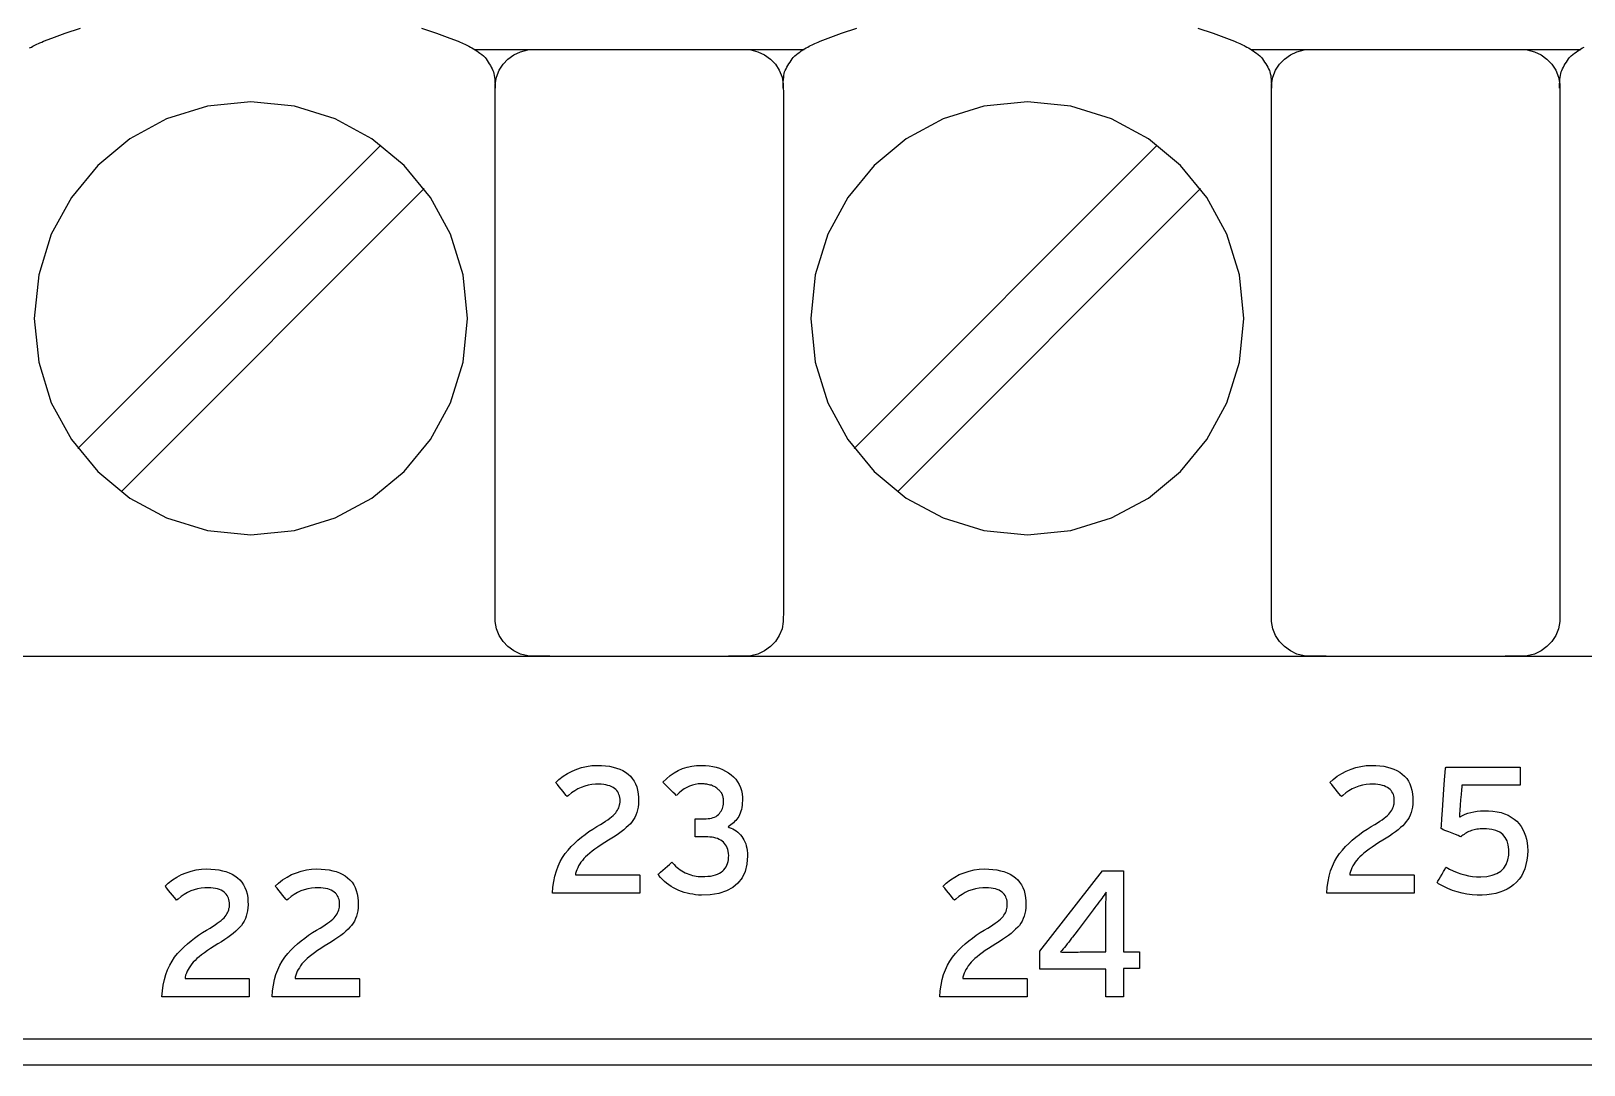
# Model space of a CAD drawing. Extents: x 1 to 47.7, y 0.2 to 33.4.
# Drawn here: x 33.705 to 34.905, y 13.384 to 14.183 of the extents above; entities that cross this region are included whole.
import ezdxf

# ---------------------------------------------------------------- set-up
doc = ezdxf.new("R2010")
doc.units = 0
doc.header["$MEASUREMENT"] = 0
doc.layers.add('6_0____DWG', color=7, linetype='CONTINUOUS')

msp = doc.modelspace()

# ---------------------------------------------------------------- linework, layer by layer
at = {"layer": '6_0____DWG'}
for points in [[(33.7039, 14.1695), (33.7052, 14.1702), (33.7063, 14.1708), (33.7074, 14.1713), (33.7085, 14.1719), (33.7095, 14.1724), (33.7106, 14.1729), (33.7118, 14.1734), (33.7132, 14.174), (33.7147, 14.1746), (33.721, 14.1771), (33.7313, 14.1809), (33.7431, 14.1847)], [(34.0066, 14.1847), (34.0184, 14.1809), (34.0287, 14.1771), (34.035, 14.1746), (34.0365, 14.174), (34.0378, 14.1734), (34.039, 14.1729), (34.0401, 14.1724), (34.0412, 14.1719), (34.0423, 14.1713), (34.0433, 14.1708), (34.0445, 14.1702), (34.0457, 14.1695), (34.047, 14.1688), (34.0482, 14.168), (34.0494, 14.1672), (34.0507, 14.1663), (34.0519, 14.1654), (34.0532, 14.1644), (34.0545, 14.1634), (34.0558, 14.1622), (34.0566, 14.161), (34.0574, 14.1597), (34.0582, 14.1584), (34.0591, 14.1572), (34.0599, 14.1559), (34.0606, 14.1546), (34.0613, 14.1534), (34.0619, 14.1521), (34.0623, 14.151), (34.0626, 14.1497), (34.0629, 14.1482), (34.0631, 14.1467), (34.0633, 14.145), (34.0634, 14.1433), (34.0635, 14.1416), (34.0635, 14.1399), (34.0635, 14.1384)], [(34.2862, 14.1384), (34.2862, 14.1399), (34.2862, 14.1416), (34.2863, 14.1433), (34.2864, 14.145), (34.2866, 14.1467), (34.2868, 14.1482), (34.287, 14.1497), (34.2873, 14.151), (34.2878, 14.1521), (34.2884, 14.1534), (34.289, 14.1546), (34.2898, 14.1559), (34.2906, 14.1572), (34.2915, 14.1584), (34.2923, 14.1597), (34.2931, 14.161), (34.2939, 14.1622), (34.2951, 14.1634), (34.2965, 14.1644), (34.2977, 14.1654), (34.299, 14.1663), (34.3002, 14.1672), (34.3015, 14.168), (34.3027, 14.1688), (34.3039, 14.1695), (34.3052, 14.1702), (34.3063, 14.1708), (34.3074, 14.1713), (34.3085, 14.1719), (34.3095, 14.1724), (34.3107, 14.1729), (34.3119, 14.1734), (34.3132, 14.174), (34.3147, 14.1746), (34.321, 14.1771), (34.3313, 14.1809), (34.3431, 14.1847)], [(34.6066, 14.1847), (34.6184, 14.1809), (34.6287, 14.1771), (34.635, 14.1746), (34.6365, 14.174), (34.6378, 14.1734), (34.639, 14.1729), (34.6401, 14.1724), (34.6412, 14.1719), (34.6423, 14.1713), (34.6433, 14.1708), (34.6445, 14.1702), (34.6458, 14.1695), (34.647, 14.1688), (34.6482, 14.168), (34.6494, 14.1672), (34.6507, 14.1663), (34.6519, 14.1654), (34.6532, 14.1644), (34.6545, 14.1634), (34.6558, 14.1622), (34.6566, 14.161), (34.6574, 14.1597), (34.6582, 14.1584), (34.6591, 14.1572), (34.6599, 14.1559), (34.6606, 14.1546), (34.6613, 14.1534), (34.6619, 14.1521), (34.6623, 14.151), (34.6626, 14.1497), (34.6629, 14.1482), (34.6631, 14.1467), (34.6633, 14.145), (34.6634, 14.1433), (34.6635, 14.1416), (34.6635, 14.1399), (34.6635, 14.1384)], [(34.0477, 14.1683), (34.3025, 14.1683)], [(34.1059, 13.6996), (34.1054, 13.6996), (34.1041, 13.6996), (34.1021, 13.6996), (34.0999, 13.6996), (34.0977, 13.6996), (34.0957, 13.6996), (34.0943, 13.6996), (34.0936, 13.6996), (34.0888, 13.6999), (34.0832, 13.7013), (34.0781, 13.7037), (34.0735, 13.707), (34.0697, 13.711), (34.0667, 13.7157), (34.0647, 13.7208), (34.0636, 13.7265), (34.0635, 13.7351), (34.0635, 13.7696), (34.0635, 13.8264), (34.0635, 13.8966), (34.0635, 13.9713), (34.0635, 14.0415), (34.0635, 14.0983), (34.0635, 14.1328), (34.0636, 14.1414), (34.0647, 14.147), (34.0667, 14.1522), (34.0697, 14.1569), (34.0735, 14.1609), (34.0781, 14.1641), (34.0832, 14.1665), (34.0888, 14.168), (34.0936, 14.1683), (34.0943, 14.1683), (34.0957, 14.1683), (34.0977, 14.1683), (34.0999, 14.1683), (34.1021, 14.1683), (34.1041, 14.1683), (34.1054, 14.1683), (34.1059, 14.1683)], [(34.244, 14.1683), (34.2445, 14.1683), (34.2459, 14.1683), (34.2478, 14.1683), (34.25, 14.1683), (34.2522, 14.1683), (34.2542, 14.1683), (34.2557, 14.1683), (34.2564, 14.1683), (34.2611, 14.168), (34.2667, 14.1665), (34.2718, 14.1641), (34.2764, 14.1609), (34.2802, 14.1569), (34.2832, 14.1522), (34.2853, 14.147), (34.2863, 14.1414), (34.2864, 14.1328), (34.2864, 14.0983), (34.2864, 14.0415), (34.2864, 13.9713), (34.2864, 13.8966), (34.2864, 13.8264), (34.2864, 13.7696), (34.2864, 13.7351), (34.2863, 13.7265), (34.2853, 13.7208), (34.2832, 13.7157), (34.2802, 13.711), (34.2764, 13.707), (34.2718, 13.7037), (34.2667, 13.7013), (34.2611, 13.6999), (34.2564, 13.6996), (34.2557, 13.6996), (34.2542, 13.6996), (34.2522, 13.6996), (34.25, 13.6996), (34.2478, 13.6996), (34.2459, 13.6996), (34.2445, 13.6996), (34.244, 13.6996)], [(34.6477, 14.1683), (34.9025, 14.1683)], [(34.7059, 13.6996), (34.7054, 13.6996), (34.704, 13.6996), (34.7021, 13.6996), (34.6999, 13.6996), (34.6977, 13.6996), (34.6957, 13.6996), (34.6942, 13.6996), (34.6935, 13.6996), (34.6888, 13.6999), (34.6832, 13.7013), (34.6781, 13.7037), (34.6735, 13.707), (34.6697, 13.711), (34.6667, 13.7157), (34.6646, 13.7208), (34.6636, 13.7265), (34.6635, 13.7351), (34.6635, 13.7696), (34.6635, 13.8264), (34.6635, 13.8966), (34.6635, 13.9713), (34.6635, 14.0415), (34.6635, 14.0983), (34.6635, 14.1328), (34.6636, 14.1414), (34.6646, 14.147), (34.6667, 14.1522), (34.6697, 14.1569), (34.6735, 14.1609), (34.6781, 14.1641), (34.6832, 14.1665), (34.6888, 14.168), (34.6935, 14.1683), (34.6942, 14.1683), (34.6957, 14.1683), (34.6977, 14.1683), (34.6999, 14.1683), (34.7021, 14.1683), (34.704, 14.1683), (34.7054, 14.1683), (34.7059, 14.1683)], [(34.844, 14.1683), (34.8445, 14.1683), (34.8459, 14.1683), (34.8478, 14.1683), (34.85, 14.1683), (34.8522, 14.1683), (34.8542, 14.1683), (34.8557, 14.1683), (34.8564, 14.1683), (34.8611, 14.168), (34.8667, 14.1665), (34.8718, 14.1641), (34.8764, 14.1609), (34.8802, 14.1569), (34.8832, 14.1522), (34.8852, 14.147), (34.8863, 14.1414), (34.8864, 14.1328), (34.8864, 14.0983), (34.8864, 14.0415), (34.8864, 13.9713), (34.8864, 13.8966), (34.8864, 13.8264), (34.8864, 13.7696), (34.8864, 13.7351), (34.8863, 13.7265), (34.8852, 13.7208), (34.8832, 13.7157), (34.8802, 13.711), (34.8764, 13.707), (34.8718, 13.7037), (34.8667, 13.7013), (34.8611, 13.6999), (34.8564, 13.6996), (34.8557, 13.6996), (34.8542, 13.6996), (34.8522, 13.6996), (34.85, 13.6996), (34.8478, 13.6996), (34.8459, 13.6996), (34.8445, 13.6996), (34.844, 13.6996)], [(34.8861, 14.1384), (34.8862, 14.1399), (34.8862, 14.1416), (34.8863, 14.1433), (34.8864, 14.145), (34.8866, 14.1467), (34.8868, 14.1482), (34.887, 14.1497), (34.8873, 14.151), (34.8878, 14.1521), (34.8884, 14.1534), (34.8891, 14.1546), (34.8898, 14.1559), (34.8906, 14.1572), (34.8915, 14.1584), (34.8923, 14.1597), (34.8931, 14.161), (34.8939, 14.1622), (34.8951, 14.1634), (34.8965, 14.1644), (34.8977, 14.1654), (34.899, 14.1663), (34.9002, 14.1672), (34.9015, 14.168), (34.9027, 14.1688), (34.9039, 14.1695), (34.9052, 14.1702)], [(33.7411, 13.8601), (33.9753, 14.0944)], [(34.3411, 13.8601), (34.5753, 14.0944)], [(33.7745, 13.8267), (34.0088, 14.061)], [(34.3745, 13.8267), (34.6088, 14.061)], [(32.2935, 13.6996), (37.2746, 13.6996)], [(34.5491, 13.4584), (34.5491, 13.4365), (34.5355, 13.4365), (34.5355, 13.4579), (34.4845, 13.4579), (34.4845, 13.4718), (34.533, 13.5337), (34.5491, 13.5337), (34.5491, 13.4712), (34.5616, 13.4712), (34.5616, 13.4584), (34.5491, 13.4584)], [(35.7056, 13.4039), (35.6414, 13.4039), (35.5761, 13.4039), (35.5096, 13.4039), (35.442, 13.4039), (35.3734, 13.4039), (35.3037, 13.4039), (35.2331, 13.4039), (35.1614, 13.4039), (35.0888, 13.4039), (35.0152, 13.4039), (34.8653, 13.4039), (34.712, 13.4039), (34.5554, 13.4039), (34.3958, 13.4039), (34.2333, 13.4039), (34.0682, 13.4039), (33.9005, 13.4039), (33.7307, 13.4039), (33.5587, 13.4039)], [(33.6777, 13.3839), (33.8015, 13.3839), (33.9242, 13.3839), (34.046, 13.3839), (34.1667, 13.3839), (34.2862, 13.3839), (34.4045, 13.3839), (34.5216, 13.3839), (34.6373, 13.3839), (34.7516, 13.3839), (34.8645, 13.3839), (34.9758, 13.3839), (35.0855, 13.3839), (35.1936, 13.3839), (35.2999, 13.3839), (35.4045, 13.3839), (35.5072, 13.3839), (35.608, 13.3839), (35.7068, 13.3839)]]:
    msp.add_lwpolyline(points, dxfattribs=at)
for points in [[(33.7075, 13.9604), (33.7109, 13.9267), (33.7206, 13.8953), (33.7361, 13.8669), (33.7565, 13.8422), (33.7813, 13.8218), (33.8097, 13.8064), (33.8412, 13.7967), (33.8749, 13.7933), (33.9086, 13.7967), (33.94, 13.8064), (33.9684, 13.8218), (33.9932, 13.8422), (34.0136, 13.8669), (34.029, 13.8953), (34.0388, 13.9267), (34.0422, 13.9604), (34.0388, 13.9941), (34.029, 14.0255), (34.0136, 14.0539), (33.9932, 14.0787), (33.9684, 14.0992), (33.94, 14.1146), (33.9086, 14.1244), (33.8749, 14.1278), (33.8412, 14.1244), (33.8097, 14.1146), (33.7813, 14.0992), (33.7565, 14.0787), (33.7361, 14.0539), (33.7206, 14.0255), (33.7109, 13.9941)], [(34.3075, 13.9604), (34.3109, 13.9267), (34.3206, 13.8953), (34.3361, 13.8669), (34.3565, 13.8422), (34.3813, 13.8218), (34.4097, 13.8064), (34.4412, 13.7967), (34.4749, 13.7933), (34.5086, 13.7967), (34.54, 13.8064), (34.5684, 13.8218), (34.5932, 13.8422), (34.6136, 13.8669), (34.629, 13.8953), (34.6388, 13.9267), (34.6422, 13.9604), (34.6388, 13.9941), (34.629, 14.0255), (34.6136, 14.0539), (34.5932, 14.0787), (34.5684, 14.0992), (34.54, 14.1146), (34.5086, 14.1244), (34.4749, 14.1278), (34.4412, 14.1244), (34.4097, 14.1146), (34.3813, 14.0992), (34.3565, 14.0787), (34.3361, 14.0539), (34.3206, 14.0255), (34.3109, 13.9941)], [(34.1079, 13.5166), (34.1083, 13.5212), (34.1089, 13.5257), (34.1098, 13.5298), (34.1109, 13.5338), (34.1123, 13.5375), (34.1138, 13.541), (34.1157, 13.5442), (34.1177, 13.5472), (34.12, 13.5499), (34.1224, 13.5525), (34.125, 13.555), (34.1276, 13.5574), (34.1304, 13.5598), (34.1332, 13.562), (34.1361, 13.5641), (34.1392, 13.5661), (34.1423, 13.5681), (34.1451, 13.5697), (34.1471, 13.5709), (34.149, 13.5722), (34.1507, 13.5733), (34.1522, 13.5745), (34.1536, 13.5756), (34.1548, 13.5766), (34.1559, 13.5777), (34.1568, 13.5786), (34.1575, 13.5796), (34.1581, 13.5806), (34.1586, 13.5816), (34.1591, 13.5826), (34.1594, 13.5836), (34.1597, 13.5847), (34.1599, 13.5857), (34.1601, 13.5868), (34.1601, 13.5879), (34.1601, 13.5892), (34.1599, 13.5905), (34.1597, 13.5917), (34.1593, 13.5928), (34.1589, 13.5939), (34.1583, 13.5949), (34.1576, 13.5958), (34.1568, 13.5966), (34.1559, 13.5974), (34.1549, 13.5982), (34.1537, 13.5988), (34.1523, 13.5994), (34.1508, 13.5998), (34.1492, 13.6002), (34.1475, 13.6005), (34.1456, 13.6007), (34.1435, 13.6008), (34.1411, 13.6008), (34.1383, 13.6005), (34.1355, 13.6), (34.1328, 13.5993), (34.1301, 13.5983), (34.1276, 13.5971), (34.1251, 13.5956), (34.1227, 13.594), (34.1203, 13.592), (34.1192, 13.5912), (34.1186, 13.592), (34.1175, 13.5934), (34.1161, 13.5951), (34.1146, 13.5969), (34.1131, 13.5988), (34.1118, 13.6004), (34.1108, 13.6016), (34.1104, 13.6021), (34.1128, 13.6043), (34.1161, 13.6069), (34.1195, 13.6091), (34.123, 13.6109), (34.1267, 13.6124), (34.1304, 13.6137), (34.1343, 13.6145), (34.1384, 13.6151), (34.1425, 13.6153), (34.1458, 13.6152), (34.149, 13.615), (34.1519, 13.6146), (34.1548, 13.614), (34.1574, 13.6132), (34.1599, 13.6123), (34.1622, 13.6113), (34.1643, 13.61), (34.1663, 13.6086), (34.1681, 13.6069), (34.1696, 13.6051), (34.171, 13.6031), (34.1721, 13.6009), (34.173, 13.5986), (34.1737, 13.5961), (34.1742, 13.5933), (34.1744, 13.5905), (34.1745, 13.5877), (34.1743, 13.5853), (34.1741, 13.5831), (34.1736, 13.5809), (34.1731, 13.5789), (34.1724, 13.5769), (34.1715, 13.5751), (34.1705, 13.5734), (34.1694, 13.5718), (34.1681, 13.5702), (34.1665, 13.5687), (34.1649, 13.5672), (34.163, 13.5656), (34.161, 13.564), (34.1588, 13.5624), (34.1564, 13.5607), (34.1539, 13.5591), (34.1512, 13.5574), (34.1483, 13.5556), (34.1455, 13.5539), (34.143, 13.5522), (34.1407, 13.5506), (34.1386, 13.549), (34.1367, 13.5475), (34.135, 13.546), (34.1334, 13.5446), (34.1321, 13.5433), (34.131, 13.5419), (34.1299, 13.5405), (34.129, 13.5391), (34.1281, 13.5377), (34.1274, 13.5362), (34.1268, 13.5347), (34.1262, 13.5332), (34.1258, 13.5317), (34.1258, 13.5307), (34.1287, 13.5307), (34.1343, 13.5307), (34.1417, 13.5307), (34.15, 13.5307), (34.1584, 13.5307), (34.166, 13.5307), (34.1718, 13.5307), (34.1751, 13.5307), (34.1754, 13.5305), (34.1754, 13.5295), (34.1754, 13.5278), (34.1754, 13.5256), (34.1754, 13.5232), (34.1754, 13.5209), (34.1754, 13.5188), (34.1754, 13.5173), (34.1754, 13.5166), (34.1739, 13.5166), (34.1683, 13.5166), (34.1594, 13.5166), (34.1487, 13.5166), (34.1372, 13.5166), (34.1262, 13.5166), (34.1168, 13.5166), (34.1103, 13.5166)], [(34.2587, 13.5454), (34.2581, 13.539), (34.2567, 13.5333), (34.2544, 13.5284), (34.2512, 13.5243), (34.2472, 13.5209), (34.2423, 13.5183), (34.2365, 13.5164), (34.2298, 13.5153), (34.2231, 13.515), (34.2208, 13.5151), (34.2185, 13.5153), (34.2163, 13.5157), (34.2141, 13.5161), (34.2119, 13.5166), (34.2098, 13.5172), (34.2076, 13.5179), (34.2055, 13.5187), (34.2034, 13.5196), (34.2014, 13.5207), (34.1995, 13.5218), (34.1977, 13.523), (34.196, 13.5242), (34.1944, 13.5256), (34.1929, 13.527), (34.1915, 13.5286), (34.1902, 13.5302), (34.1896, 13.5312), (34.1903, 13.5318), (34.1915, 13.5329), (34.1931, 13.5343), (34.1949, 13.5358), (34.1967, 13.5374), (34.1983, 13.5388), (34.1995, 13.5399), (34.2002, 13.5405), (34.2009, 13.5398), (34.202, 13.5386), (34.2031, 13.5375), (34.2042, 13.5365), (34.2054, 13.5355), (34.2067, 13.5346), (34.2079, 13.5338), (34.2092, 13.533), (34.2105, 13.5324), (34.2119, 13.5317), (34.2133, 13.5312), (34.2147, 13.5307), (34.2161, 13.5303), (34.2176, 13.53), (34.219, 13.5297), (34.2204, 13.5295), (34.2218, 13.5294), (34.2232, 13.5294), (34.2256, 13.5294), (34.2279, 13.5296), (34.23, 13.5298), (34.232, 13.5302), (34.2338, 13.5307), (34.2355, 13.5313), (34.237, 13.532), (34.2383, 13.5328), (34.2395, 13.5337), (34.2404, 13.5347), (34.2413, 13.5358), (34.2421, 13.5369), (34.2427, 13.5382), (34.2432, 13.5395), (34.2436, 13.5409), (34.2439, 13.5424), (34.244, 13.544), (34.2441, 13.5457), (34.244, 13.5473), (34.2437, 13.5489), (34.2434, 13.5503), (34.243, 13.5516), (34.2424, 13.5529), (34.2417, 13.554), (34.2409, 13.555), (34.24, 13.556), (34.239, 13.5568), (34.2379, 13.5575), (34.2367, 13.5581), (34.2354, 13.5587), (34.2341, 13.5591), (34.2327, 13.5595), (34.2312, 13.5598), (34.2296, 13.5599), (34.2279, 13.56), (34.2269, 13.5601), (34.2264, 13.5601), (34.2253, 13.5601), (34.224, 13.5601), (34.2226, 13.5601), (34.2211, 13.5601), (34.2198, 13.5601), (34.2188, 13.5601), (34.2182, 13.5601), (34.2182, 13.5602), (34.2182, 13.5612), (34.2182, 13.5629), (34.2182, 13.5651), (34.2182, 13.5674), (34.2182, 13.5698), (34.2182, 13.5718), (34.2182, 13.5733), (34.2182, 13.5741), (34.2183, 13.5741), (34.219, 13.5741), (34.2201, 13.5741), (34.2215, 13.5741), (34.2229, 13.5741), (34.2243, 13.5741), (34.2256, 13.5741), (34.2265, 13.5741), (34.2268, 13.5741), (34.2281, 13.5742), (34.2295, 13.5743), (34.2308, 13.5746), (34.2321, 13.5749), (34.2332, 13.5754), (34.2343, 13.5759), (34.2352, 13.5766), (34.2361, 13.5773), (34.2369, 13.5782), (34.2376, 13.5791), (34.2382, 13.58), (34.2387, 13.581), (34.2392, 13.582), (34.2395, 13.583), (34.2398, 13.5841), (34.24, 13.5853), (34.2401, 13.5865), (34.2401, 13.5876), (34.2401, 13.5881), (34.2401, 13.5886), (34.2401, 13.589), (34.24, 13.5895), (34.2399, 13.5901), (34.2398, 13.5906), (34.2397, 13.5911), (34.2396, 13.5916), (34.2394, 13.5922), (34.2392, 13.5927), (34.2389, 13.5932), (34.2387, 13.5937), (34.2383, 13.5942), (34.238, 13.5947), (34.2376, 13.5952), (34.2372, 13.5956), (34.2368, 13.5961), (34.2363, 13.5965), (34.2358, 13.597), (34.2353, 13.5974), (34.2348, 13.5978), (34.2342, 13.5982), (34.2335, 13.5986), (34.2329, 13.5989), (34.2322, 13.5993), (34.2315, 13.5996), (34.2307, 13.5999), (34.2298, 13.6001), (34.229, 13.6003), (34.228, 13.6005), (34.2271, 13.6007), (34.226, 13.6008), (34.225, 13.6009), (34.2239, 13.6009), (34.2227, 13.6009), (34.2206, 13.6009), (34.2183, 13.6006), (34.216, 13.6), (34.2138, 13.5993), (34.2117, 13.5983), (34.2096, 13.5971), (34.2077, 13.5957), (34.2058, 13.594), (34.204, 13.5922), (34.2035, 13.5921), (34.2026, 13.593), (34.2012, 13.5944), (34.1996, 13.596), (34.1978, 13.5978), (34.1961, 13.5994), (34.1947, 13.6008), (34.1937, 13.6018), (34.1933, 13.6022), (34.196, 13.6049), (34.1989, 13.6074), (34.2019, 13.6095), (34.2051, 13.6113), (34.2084, 13.6128), (34.2119, 13.6139), (34.2155, 13.6147), (34.2193, 13.6152), (34.223, 13.6153), (34.2261, 13.6152), (34.229, 13.6149), (34.2318, 13.6145), (34.2344, 13.6138), (34.237, 13.613), (34.2394, 13.6121), (34.2417, 13.6109), (34.244, 13.6096), (34.246, 13.6081), (34.2479, 13.6064), (34.2496, 13.6046), (34.251, 13.6026), (34.2522, 13.6005), (34.2532, 13.5982), (34.2539, 13.5958), (34.2544, 13.5933), (34.2547, 13.5905), (34.2548, 13.5881), (34.2546, 13.5862), (34.2545, 13.5845), (34.2542, 13.5828), (34.2539, 13.5812), (34.2535, 13.5798), (34.253, 13.5784), (34.2524, 13.5771), (34.2518, 13.5759), (34.2511, 13.5748), (34.2503, 13.5737), (34.2495, 13.5727), (34.2486, 13.5718), (34.2477, 13.5709), (34.2468, 13.57), (34.2458, 13.5693), (34.2447, 13.5685), (34.2437, 13.5679), (34.2444, 13.5674), (34.2459, 13.5668), (34.2473, 13.5662), (34.2486, 13.5655), (34.2499, 13.5646), (34.2511, 13.5637), (34.2522, 13.5627), (34.2533, 13.5616), (34.2542, 13.5603), (34.2551, 13.559), (34.2559, 13.5577), (34.2566, 13.5562), (34.2572, 13.5546), (34.2577, 13.553), (34.2581, 13.5512), (34.2584, 13.5494), (34.2586, 13.5475)], [(34.7062, 13.5166), (34.7066, 13.5212), (34.7073, 13.5257), (34.7081, 13.5298), (34.7092, 13.5338), (34.7106, 13.5375), (34.7122, 13.541), (34.714, 13.5442), (34.716, 13.5472), (34.7183, 13.5499), (34.7208, 13.5525), (34.7233, 13.555), (34.7259, 13.5574), (34.7287, 13.5598), (34.7315, 13.562), (34.7345, 13.5641), (34.7375, 13.5661), (34.7406, 13.5681), (34.7434, 13.5697), (34.7454, 13.5709), (34.7473, 13.5722), (34.749, 13.5733), (34.7505, 13.5745), (34.7519, 13.5756), (34.7531, 13.5766), (34.7542, 13.5777), (34.7551, 13.5786), (34.7558, 13.5796), (34.7564, 13.5806), (34.757, 13.5816), (34.7574, 13.5826), (34.7578, 13.5836), (34.7581, 13.5847), (34.7583, 13.5857), (34.7584, 13.5868), (34.7584, 13.5879), (34.7584, 13.5892), (34.7583, 13.5905), (34.758, 13.5917), (34.7577, 13.5928), (34.7572, 13.5939), (34.7566, 13.5949), (34.7559, 13.5958), (34.7552, 13.5966), (34.7543, 13.5974), (34.7532, 13.5982), (34.752, 13.5988), (34.7507, 13.5994), (34.7492, 13.5998), (34.7476, 13.6002), (34.7458, 13.6005), (34.7439, 13.6007), (34.7418, 13.6008), (34.7394, 13.6008), (34.7366, 13.6005), (34.7338, 13.6), (34.7311, 13.5993), (34.7285, 13.5983), (34.7259, 13.5971), (34.7234, 13.5956), (34.721, 13.594), (34.7187, 13.592), (34.7176, 13.5912), (34.7169, 13.592), (34.7158, 13.5934), (34.7144, 13.5951), (34.7129, 13.5969), (34.7114, 13.5988), (34.7101, 13.6004), (34.7091, 13.6016), (34.7087, 13.6021), (34.7111, 13.6043), (34.7144, 13.6069), (34.7178, 13.6091), (34.7213, 13.6109), (34.725, 13.6124), (34.7288, 13.6137), (34.7327, 13.6145), (34.7367, 13.6151), (34.7408, 13.6153), (34.7441, 13.6152), (34.7473, 13.615), (34.7503, 13.6146), (34.7531, 13.614), (34.7557, 13.6132), (34.7582, 13.6123), (34.7605, 13.6113), (34.7627, 13.61), (34.7646, 13.6086), (34.7664, 13.6069), (34.768, 13.6051), (34.7693, 13.6031), (34.7704, 13.6009), (34.7713, 13.5986), (34.772, 13.5961), (34.7725, 13.5933), (34.7728, 13.5905), (34.7728, 13.5877), (34.7727, 13.5853), (34.7724, 13.5831), (34.772, 13.5809), (34.7714, 13.5789), (34.7707, 13.5769), (34.7698, 13.5751), (34.7688, 13.5734), (34.7677, 13.5718), (34.7664, 13.5702), (34.7649, 13.5687), (34.7632, 13.5672), (34.7613, 13.5656), (34.7593, 13.564), (34.7571, 13.5624), (34.7547, 13.5607), (34.7522, 13.5591), (34.7495, 13.5574), (34.7466, 13.5556), (34.7439, 13.5539), (34.7413, 13.5522), (34.739, 13.5506), (34.7369, 13.549), (34.735, 13.5475), (34.7333, 13.546), (34.7318, 13.5446), (34.7305, 13.5433), (34.7293, 13.5419), (34.7282, 13.5405), (34.7273, 13.5391), (34.7265, 13.5377), (34.7257, 13.5362), (34.7251, 13.5347), (34.7246, 13.5332), (34.7241, 13.5317), (34.7241, 13.5307), (34.727, 13.5307), (34.7326, 13.5307), (34.74, 13.5307), (34.7484, 13.5307), (34.7568, 13.5307), (34.7643, 13.5307), (34.7702, 13.5307), (34.7734, 13.5307), (34.7738, 13.5305), (34.7738, 13.5295), (34.7738, 13.5278), (34.7738, 13.5256), (34.7738, 13.5232), (34.7738, 13.5209), (34.7738, 13.5188), (34.7738, 13.5173), (34.7738, 13.5166), (34.7723, 13.5166), (34.7666, 13.5166), (34.7578, 13.5166), (34.747, 13.5166), (34.7355, 13.5166), (34.7245, 13.5166), (34.7152, 13.5166), (34.7087, 13.5166)], [(34.8615, 13.5496), (34.8613, 13.5457), (34.8609, 13.542), (34.8602, 13.5386), (34.8592, 13.5354), (34.858, 13.5325), (34.8566, 13.5298), (34.8548, 13.5273), (34.8529, 13.5251), (34.8506, 13.5231), (34.8482, 13.5213), (34.8456, 13.5197), (34.8428, 13.5184), (34.8399, 13.5173), (34.8368, 13.5164), (34.8335, 13.5157), (34.83, 13.5153), (34.8264, 13.515), (34.8225, 13.515), (34.8185, 13.5153), (34.8146, 13.5158), (34.8108, 13.5165), (34.807, 13.5175), (34.8033, 13.5187), (34.7997, 13.5202), (34.7962, 13.5219), (34.7927, 13.5239), (34.7916, 13.5248), (34.7922, 13.5258), (34.793, 13.5273), (34.7941, 13.5292), (34.7953, 13.5312), (34.7964, 13.5332), (34.7974, 13.5349), (34.7981, 13.5361), (34.7984, 13.5366), (34.801, 13.5352), (34.8039, 13.5338), (34.8069, 13.5326), (34.8099, 13.5315), (34.8129, 13.5307), (34.8159, 13.53), (34.8189, 13.5295), (34.822, 13.5292), (34.8253, 13.5291), (34.83, 13.5295), (34.8341, 13.5304), (34.8377, 13.5317), (34.8407, 13.5336), (34.8431, 13.536), (34.845, 13.5388), (34.8462, 13.5422), (34.8469, 13.546), (34.847, 13.5502), (34.8465, 13.5538), (34.8456, 13.5569), (34.8441, 13.5596), (34.8422, 13.5618), (34.8399, 13.5636), (34.837, 13.5649), (34.8337, 13.5658), (34.8298, 13.5662), (34.8273, 13.5663), (34.826, 13.5662), (34.8247, 13.5662), (34.8235, 13.566), (34.8223, 13.5659), (34.8212, 13.5657), (34.8201, 13.5655), (34.819, 13.5652), (34.818, 13.5649), (34.817, 13.5645), (34.816, 13.5641), (34.8151, 13.5636), (34.8141, 13.5631), (34.8132, 13.5626), (34.8123, 13.562), (34.8115, 13.5614), (34.8106, 13.5608), (34.8098, 13.5602), (34.8092, 13.5604), (34.8078, 13.561), (34.8057, 13.5618), (34.8032, 13.5628), (34.8007, 13.5639), (34.7983, 13.5648), (34.7963, 13.5656), (34.7951, 13.5662), (34.7947, 13.5664), (34.7949, 13.5688), (34.7952, 13.5739), (34.7957, 13.5808), (34.7963, 13.5887), (34.7968, 13.5967), (34.7973, 13.604), (34.7977, 13.6098), (34.7979, 13.6132), (34.7984, 13.6138), (34.8021, 13.6138), (34.8089, 13.6138), (34.8177, 13.6138), (34.8274, 13.6138), (34.8371, 13.6138), (34.8457, 13.6138), (34.8522, 13.6138), (34.8556, 13.6138), (34.8558, 13.6135), (34.8558, 13.6124), (34.8558, 13.6107), (34.8558, 13.6085), (34.8558, 13.6062), (34.8558, 13.6039), (34.8558, 13.6019), (34.8558, 13.6005), (34.8558, 13.5999), (34.8545, 13.5999), (34.8504, 13.5999), (34.8443, 13.5999), (34.837, 13.5999), (34.8293, 13.5999), (34.822, 13.5999), (34.8159, 13.5999), (34.8119, 13.5999), (34.8106, 13.5999), (34.8105, 13.5988), (34.8103, 13.5963), (34.81, 13.5928), (34.8097, 13.5887), (34.8094, 13.5846), (34.8091, 13.5807), (34.8089, 13.5776), (34.8088, 13.5756), (34.8093, 13.5756), (34.8112, 13.5766), (34.8132, 13.5775), (34.8153, 13.5783), (34.8176, 13.5789), (34.8199, 13.5794), (34.8224, 13.5798), (34.825, 13.5801), (34.8278, 13.5802), (34.8311, 13.5802), (34.8346, 13.5799), (34.8378, 13.5795), (34.8409, 13.5788), (34.8437, 13.5779), (34.8464, 13.5767), (34.8488, 13.5754), (34.851, 13.5738), (34.853, 13.5721), (34.8548, 13.5701), (34.8564, 13.568), (34.8577, 13.5658), (34.8588, 13.5634), (34.8598, 13.5609), (34.8605, 13.5583), (34.861, 13.5555), (34.8613, 13.5526)], [(33.8061, 13.4365), (33.8065, 13.4412), (33.8071, 13.4456), (33.808, 13.4498), (33.8091, 13.4537), (33.8105, 13.4574), (33.8121, 13.4609), (33.8139, 13.4641), (33.8159, 13.4671), (33.8182, 13.4699), (33.8206, 13.4725), (33.8232, 13.475), (33.8258, 13.4774), (33.8286, 13.4797), (33.8314, 13.4819), (33.8343, 13.4841), (33.8374, 13.4861), (33.8405, 13.488), (33.8433, 13.4896), (33.8453, 13.4909), (33.8472, 13.4921), (33.8489, 13.4933), (33.8504, 13.4944), (33.8518, 13.4955), (33.853, 13.4966), (33.8541, 13.4976), (33.855, 13.4986), (33.8557, 13.4995), (33.8563, 13.5005), (33.8568, 13.5015), (33.8573, 13.5025), (33.8577, 13.5036), (33.8579, 13.5046), (33.8582, 13.5057), (33.8583, 13.5068), (33.8583, 13.5079), (33.8583, 13.5092), (33.8581, 13.5104), (33.8579, 13.5116), (33.8575, 13.5128), (33.8571, 13.5138), (33.8565, 13.5148), (33.8558, 13.5157), (33.855, 13.5166), (33.8542, 13.5174), (33.8531, 13.5181), (33.8519, 13.5188), (33.8505, 13.5193), (33.8491, 13.5198), (33.8474, 13.5202), (33.8457, 13.5204), (33.8438, 13.5206), (33.8417, 13.5207), (33.8393, 13.5207), (33.8365, 13.5205), (33.8337, 13.52), (33.831, 13.5192), (33.8284, 13.5183), (33.8258, 13.517), (33.8233, 13.5156), (33.8209, 13.5139), (33.8186, 13.512), (33.8174, 13.5112), (33.8168, 13.512), (33.8157, 13.5133), (33.8143, 13.515), (33.8128, 13.5169), (33.8113, 13.5187), (33.81, 13.5203), (33.809, 13.5215), (33.8086, 13.5221), (33.811, 13.5243), (33.8143, 13.5268), (33.8177, 13.529), (33.8212, 13.5309), (33.8249, 13.5324), (33.8287, 13.5336), (33.8325, 13.5345), (33.8366, 13.535), (33.8407, 13.5353), (33.844, 13.5352), (33.8472, 13.5349), (33.8502, 13.5345), (33.853, 13.5339), (33.8556, 13.5332), (33.8581, 13.5323), (33.8604, 13.5312), (33.8625, 13.53), (33.8645, 13.5285), (33.8663, 13.5269), (33.8678, 13.5251), (33.8692, 13.5231), (33.8703, 13.5209), (33.8712, 13.5185), (33.8719, 13.516), (33.8724, 13.5133), (33.8726, 13.5104), (33.8727, 13.5076), (33.8725, 13.5053), (33.8723, 13.503), (33.8718, 13.5009), (33.8713, 13.4988), (33.8706, 13.4969), (33.8697, 13.495), (33.8687, 13.4933), (33.8676, 13.4917), (33.8663, 13.4902), (33.8647, 13.4887), (33.8631, 13.4871), (33.8612, 13.4855), (33.8592, 13.4839), (33.857, 13.4823), (33.8546, 13.4807), (33.8521, 13.479), (33.8494, 13.4773), (33.8465, 13.4756), (33.8437, 13.4738), (33.8412, 13.4722), (33.8389, 13.4705), (33.8368, 13.469), (33.8349, 13.4675), (33.8332, 13.466), (33.8317, 13.4646), (33.8303, 13.4632), (33.8292, 13.4619), (33.8281, 13.4605), (33.8272, 13.459), (33.8263, 13.4576), (33.8256, 13.4562), (33.825, 13.4547), (33.8244, 13.4532), (33.824, 13.4516), (33.824, 13.4506), (33.8269, 13.4506), (33.8325, 13.4506), (33.8399, 13.4506), (33.8482, 13.4506), (33.8566, 13.4506), (33.8642, 13.4506), (33.87, 13.4506), (33.8733, 13.4506), (33.8736, 13.4505), (33.8736, 13.4495), (33.8736, 13.4477), (33.8736, 13.4456), (33.8736, 13.4432), (33.8736, 13.4408), (33.8736, 13.4388), (33.8736, 13.4373), (33.8736, 13.4366), (33.8721, 13.4365), (33.8665, 13.4365), (33.8576, 13.4365), (33.8469, 13.4365), (33.8354, 13.4365), (33.8244, 13.4365), (33.815, 13.4365), (33.8085, 13.4365)], [(33.8912, 13.4365), (33.8916, 13.4412), (33.8923, 13.4456), (33.8931, 13.4498), (33.8942, 13.4537), (33.8956, 13.4574), (33.8972, 13.4609), (33.899, 13.4641), (33.901, 13.4671), (33.9033, 13.4699), (33.9058, 13.4725), (33.9083, 13.475), (33.9109, 13.4774), (33.9137, 13.4797), (33.9165, 13.4819), (33.9194, 13.4841), (33.9225, 13.4861), (33.9256, 13.488), (33.9284, 13.4896), (33.9304, 13.4909), (33.9323, 13.4921), (33.934, 13.4933), (33.9355, 13.4944), (33.9369, 13.4955), (33.9381, 13.4966), (33.9392, 13.4976), (33.9401, 13.4986), (33.9408, 13.4995), (33.9414, 13.5005), (33.9419, 13.5015), (33.9424, 13.5025), (33.9428, 13.5036), (33.9431, 13.5046), (33.9433, 13.5057), (33.9434, 13.5068), (33.9434, 13.5079), (33.9434, 13.5092), (33.9433, 13.5104), (33.943, 13.5116), (33.9426, 13.5128), (33.9422, 13.5138), (33.9416, 13.5148), (33.9409, 13.5157), (33.9402, 13.5166), (33.9393, 13.5174), (33.9382, 13.5181), (33.937, 13.5188), (33.9357, 13.5193), (33.9342, 13.5198), (33.9325, 13.5202), (33.9308, 13.5204), (33.9289, 13.5206), (33.9268, 13.5207), (33.9244, 13.5207), (33.9216, 13.5205), (33.9188, 13.52), (33.9161, 13.5192), (33.9135, 13.5183), (33.9109, 13.517), (33.9084, 13.5156), (33.906, 13.5139), (33.9037, 13.512), (33.9026, 13.5112), (33.9019, 13.512), (33.9008, 13.5133), (33.8994, 13.515), (33.8979, 13.5169), (33.8964, 13.5187), (33.8951, 13.5203), (33.8941, 13.5215), (33.8937, 13.5221), (33.8961, 13.5243), (33.8994, 13.5268), (33.9028, 13.529), (33.9063, 13.5309), (33.91, 13.5324), (33.9138, 13.5336), (33.9177, 13.5345), (33.9217, 13.535), (33.9258, 13.5353), (33.9291, 13.5352), (33.9323, 13.5349), (33.9353, 13.5345), (33.9381, 13.5339), (33.9407, 13.5332), (33.9432, 13.5323), (33.9455, 13.5312), (33.9477, 13.53), (33.9496, 13.5285), (33.9514, 13.5269), (33.953, 13.5251), (33.9543, 13.5231), (33.9554, 13.5209), (33.9563, 13.5185), (33.957, 13.516), (33.9575, 13.5133), (33.9578, 13.5104), (33.9578, 13.5076), (33.9577, 13.5053), (33.9574, 13.503), (33.957, 13.5009), (33.9564, 13.4988), (33.9557, 13.4969), (33.9548, 13.495), (33.9538, 13.4933), (33.9527, 13.4917), (33.9514, 13.4902), (33.9499, 13.4887), (33.9482, 13.4871), (33.9463, 13.4855), (33.9443, 13.4839), (33.9421, 13.4823), (33.9397, 13.4807), (33.9372, 13.479), (33.9345, 13.4773), (33.9316, 13.4756), (33.9289, 13.4738), (33.9263, 13.4722), (33.924, 13.4705), (33.9219, 13.469), (33.92, 13.4675), (33.9183, 13.466), (33.9168, 13.4646), (33.9155, 13.4632), (33.9143, 13.4619), (33.9132, 13.4605), (33.9123, 13.459), (33.9114, 13.4576), (33.9107, 13.4562), (33.9101, 13.4547), (33.9095, 13.4532), (33.9091, 13.4516), (33.9091, 13.4506), (33.912, 13.4506), (33.9176, 13.4506), (33.925, 13.4506), (33.9334, 13.4506), (33.9418, 13.4506), (33.9493, 13.4506), (33.9552, 13.4506), (33.9584, 13.4506), (33.9588, 13.4505), (33.9588, 13.4495), (33.9588, 13.4477), (33.9588, 13.4456), (33.9588, 13.4432), (33.9588, 13.4408), (33.9588, 13.4388), (33.9588, 13.4373), (33.9588, 13.4366), (33.9573, 13.4365), (33.9516, 13.4365), (33.9428, 13.4365), (33.932, 13.4365), (33.9205, 13.4365), (33.9095, 13.4365), (33.9001, 13.4365), (33.8937, 13.4365)], [(34.4072, 13.4365), (34.4076, 13.4412), (34.4082, 13.4456), (34.4091, 13.4498), (34.4102, 13.4537), (34.4116, 13.4574), (34.4132, 13.4609), (34.415, 13.4641), (34.417, 13.4671), (34.4193, 13.4699), (34.4217, 13.4725), (34.4243, 13.475), (34.4269, 13.4774), (34.4297, 13.4797), (34.4325, 13.4819), (34.4354, 13.4841), (34.4385, 13.4861), (34.4416, 13.488), (34.4444, 13.4896), (34.4464, 13.4909), (34.4483, 13.4921), (34.45, 13.4933), (34.4515, 13.4944), (34.4529, 13.4955), (34.4541, 13.4966), (34.4552, 13.4976), (34.4561, 13.4986), (34.4568, 13.4995), (34.4574, 13.5005), (34.4579, 13.5015), (34.4584, 13.5025), (34.4588, 13.5036), (34.459, 13.5046), (34.4593, 13.5057), (34.4594, 13.5068), (34.4594, 13.5079), (34.4594, 13.5092), (34.4592, 13.5104), (34.459, 13.5116), (34.4586, 13.5128), (34.4582, 13.5138), (34.4576, 13.5148), (34.4569, 13.5157), (34.4561, 13.5166), (34.4553, 13.5174), (34.4542, 13.5181), (34.453, 13.5188), (34.4516, 13.5193), (34.4502, 13.5198), (34.4485, 13.5202), (34.4468, 13.5204), (34.4449, 13.5206), (34.4428, 13.5207), (34.4404, 13.5207), (34.4376, 13.5205), (34.4348, 13.52), (34.4321, 13.5192), (34.4295, 13.5183), (34.4269, 13.517), (34.4244, 13.5156), (34.422, 13.5139), (34.4197, 13.512), (34.4185, 13.5112), (34.4179, 13.512), (34.4168, 13.5133), (34.4154, 13.515), (34.4139, 13.5169), (34.4124, 13.5187), (34.4111, 13.5203), (34.4101, 13.5215), (34.4097, 13.5221), (34.4121, 13.5243), (34.4154, 13.5268), (34.4188, 13.529), (34.4223, 13.5309), (34.426, 13.5324), (34.4298, 13.5336), (34.4337, 13.5345), (34.4377, 13.535), (34.4418, 13.5353), (34.4451, 13.5352), (34.4483, 13.5349), (34.4513, 13.5345), (34.4541, 13.5339), (34.4567, 13.5332), (34.4592, 13.5323), (34.4615, 13.5312), (34.4636, 13.53), (34.4656, 13.5285), (34.4674, 13.5269), (34.4689, 13.5251), (34.4703, 13.5231), (34.4714, 13.5209), (34.4723, 13.5185), (34.473, 13.516), (34.4735, 13.5133), (34.4737, 13.5104), (34.4738, 13.5076), (34.4736, 13.5053), (34.4734, 13.503), (34.4729, 13.5009), (34.4724, 13.4988), (34.4717, 13.4969), (34.4708, 13.495), (34.4698, 13.4933), (34.4687, 13.4917), (34.4674, 13.4902), (34.4658, 13.4887), (34.4642, 13.4871), (34.4623, 13.4855), (34.4603, 13.4839), (34.4581, 13.4823), (34.4557, 13.4807), (34.4532, 13.479), (34.4505, 13.4773), (34.4476, 13.4756), (34.4448, 13.4738), (34.4423, 13.4722), (34.44, 13.4705), (34.4379, 13.469), (34.436, 13.4675), (34.4343, 13.466), (34.4328, 13.4646), (34.4315, 13.4632), (34.4303, 13.4619), (34.4292, 13.4605), (34.4283, 13.459), (34.4274, 13.4576), (34.4267, 13.4562), (34.4261, 13.4547), (34.4255, 13.4532), (34.4251, 13.4516), (34.4251, 13.4506), (34.428, 13.4506), (34.4336, 13.4506), (34.441, 13.4506), (34.4493, 13.4506), (34.4577, 13.4506), (34.4653, 13.4506), (34.4711, 13.4506), (34.4744, 13.4506), (34.4747, 13.4505), (34.4747, 13.4495), (34.4747, 13.4477), (34.4747, 13.4456), (34.4747, 13.4432), (34.4747, 13.4408), (34.4747, 13.4388), (34.4747, 13.4373), (34.4747, 13.4366), (34.4732, 13.4365), (34.4676, 13.4365), (34.4587, 13.4365), (34.448, 13.4365), (34.4365, 13.4365), (34.4255, 13.4365), (34.4161, 13.4365), (34.4096, 13.4365)], [(34.5358, 13.5173), (34.5351, 13.5162), (34.5342, 13.515), (34.5333, 13.5138), (34.5323, 13.5124), (34.5313, 13.5111), (34.5302, 13.5096), (34.5291, 13.5081), (34.5279, 13.5065), (34.5271, 13.5055), (34.5257, 13.5036), (34.5233, 13.5005), (34.5204, 13.4966), (34.5172, 13.4923), (34.5141, 13.4883), (34.5115, 13.4849), (34.5098, 13.4826), (34.5091, 13.4817), (34.5079, 13.4802), (34.5068, 13.4787), (34.5057, 13.4773), (34.5046, 13.476), (34.5036, 13.4747), (34.5026, 13.4735), (34.5016, 13.4724), (34.5006, 13.4713), (34.5015, 13.471), (34.5031, 13.471), (34.5048, 13.471), (34.5065, 13.4711), (34.5083, 13.4711), (34.5102, 13.4711), (34.5121, 13.4711), (34.5141, 13.4711), (34.5156, 13.4712), (34.5168, 13.4712), (34.5192, 13.4712), (34.5223, 13.4712), (34.5258, 13.4712), (34.5292, 13.4712), (34.5323, 13.4712), (34.5345, 13.4712), (34.5354, 13.4712), (34.5355, 13.472), (34.5355, 13.4747), (34.5355, 13.4787), (34.5355, 13.4836), (34.5355, 13.4886), (34.5355, 13.4932), (34.5355, 13.497), (34.5355, 13.4992), (34.5355, 13.5006), (34.5355, 13.503), (34.5355, 13.5053), (34.5356, 13.5075), (34.5356, 13.5097), (34.5357, 13.5117), (34.5357, 13.5137), (34.5358, 13.5156)]]:
    msp.add_lwpolyline(points, close=True, dxfattribs=at)

doc.saveas('drawing.dxf')
